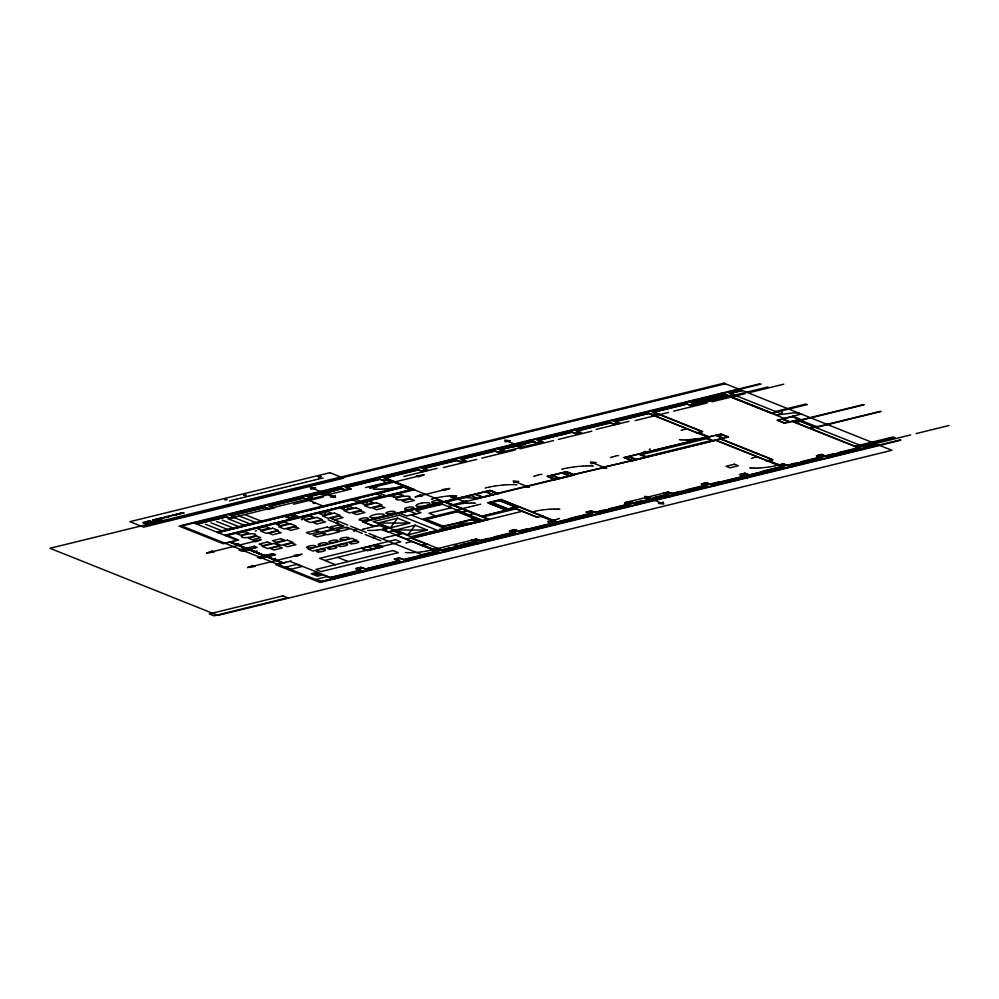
<?xml version="1.0" encoding="UTF-8"?>
<svg xmlns="http://www.w3.org/2000/svg" width="999" height="999" viewBox="0 0 999 999"><rect width="100%" height="100%" fill="white"/><g stroke="black" fill="none" stroke-linecap="round" stroke-linejoin="round"><path stroke-width="1.5" d="M687.275 440.084L688.149 439.735M710.664 400.162L712.574 399.687M648.626 497.702L646.728 498.176M518.956 447.115L520.854 446.653M326.873 494.168L328.783 493.693M456.743 544.705L454.807 545.179M796.902 422.127L797.702 421.066M390.322 527.847L397.59 518.206L409.777 523.076L390.322 527.847L378.134 522.976L397.59 518.206M407.867 534.852L415.134 525.212L427.322 530.082L407.867 534.852L395.679 529.982L415.134 525.212M159.915 519.992L161.988 519.78L160.427 520.154M145.492 523.551L147.864 523.189L146.553 523.439L147.128 523.126M318.269 476.56L320.592 476.386L318.294 476.66M147.665 523.538L147.752 523.376M164.685 517.619L163.024 517.569M169.78 516.346L168.032 516.371M811.6 428.134L812.799 426.973L814.135 427.51L810.264 427.597L812.799 426.973M574.413 474.513L602.459 467.644M699.849 438.723L699.013 438.848M770.154 466.783L769.317 466.933M368.993 530.432L369.705 530.432M247.178 496.528L247.952 496.328M343.968 508.666L343.356 508.878M378.708 489.185L379.483 489.16M367.033 503.009L366.421 503.234M436.263 497.927L435.514 498.114M523.039 445.179L522.215 445.304M408.828 552.684L408.141 552.659M424.725 551.398L423.876 551.548M497.927 493.244L554.383 479.408M540.834 510.189L541.683 510.064M556.643 509.04L557.292 509.078M631.118 460.626L603.059 467.495M665.159 495.429L665.983 495.267M747.339 476.186L746.715 476.398M761.912 467.807L761.101 467.869M817.557 427.135L817.794 427.072M159.99 520.367L158.841 520.479A3.596 0.874 -7.9 0 1 159.128 520.379L160.027 520.267M145.417 521.915L148.164 521.953L147.452 521.653A2.81 0.687 -7.9 0 0 146.953 521.515L145.067 521.915M183.866 512.949L180.382 513.211M154.733 519.555L156.818 519.33M160.439 518.156L162.525 517.932M174.912 514.61L176.998 514.385M156.806 519.555L156.319 519.642M162.512 518.156L162.025 518.244M176.998 514.61L176.511 514.697M149.288 522.452L151.661 522.452L149.775 522.377M178.434 513.723L180.794 513.723L179.633 513.449M160.29 518.731L158.329 518.606M158.304 520.404L159.653 520.054M640.197 453.608L639.822 454.083M649.225 449.263L650.349 449.075M159.94 518.743L158.366 518.618M313.948 503.459L315.172 502.872L313.062 503.109M337.237 522.29L336.014 522.877L338.124 522.652M355.694 529.67L354.47 530.257L356.568 530.019M374.126 537.037L372.902 537.612L375.012 537.387M159.515 520.442L158.891 520.566M161.538 519.942L160.827 520.092M643.506 452.01L644.967 451.323M431.356 499.313L432.03 499.1M682.492 429.92L683.191 429.707M556.88 519.28L556.156 519.48M181.593 513.461L182.255 513.186M161.501 519.755L161.151 519.88A3.596 0.874 -7.9 0 0 160.802 519.992L160.814 519.992M178.883 513.661L179.733 513.548M302.535 519.53L301.423 519.68M371.678 502.597L370.567 502.734M155.245 521.49C158.004 521.191 151.748 521.266 154.37 521.578M256.443 530.819L255.294 530.968M279.508 525.174L278.359 525.324M319.068 513.161L320.142 513.111M342.133 507.517L343.206 507.455M325.599 513.886L324.45 514.035M348.663 508.229L347.502 508.391M525.462 444.543L524.313 444.667M388.224 496.228L389.285 496.166M394.742 496.94L393.594 497.102M717.407 397.54L716.246 397.664M535.114 475.974L535.751 475.774M611.863 457.167L612.512 456.968M461.263 544.617L462.412 544.492M779.769 414.011L776.722 414.96L793.456 412.887A22.165 5.357 -7.9 0 1 797.677 413.087L798.825 413.236M182.168 513.299L181.918 512.837M454.483 546.99L453.958 547.502M155.257 519.443L156.294 519.355M160.951 518.044L161.988 517.957M175.437 514.497L176.473 514.41M226.723 499.825C226.086 499.075 224.75 500.212 224.925 499.712M389.91 531.743L390.547 531.53M738.835 479.095L739.834 478.758M558.853 518.668L559.515 518.444M742.931 477.697L743.581 477.472M224.937 499.35L226.773 499.488M339.66 489.26L340.184 488.811M432.667 498.888L433.366 498.688M327.435 492.932L328.084 492.732M331.531 491.708L332.168 491.508M536.426 475.561L537.075 475.349M613.186 456.755L613.823 456.555M406.069 543.019L406.705 542.819M323.351 494.168L324.026 493.943M335.577 490.497L336.251 490.272M533.803 476.398L534.49 476.186M681.168 430.332L681.855 430.119M610.564 457.604L611.251 457.38M751.46 458.416L752.135 458.204M391.271 531.331L391.983 531.131M322.652 494.368L321.528 494.455M326.086 493.344L326.748 493.144M336.95 490.072L337.612 489.872M434.802 498.289L434.09 498.489M557.567 519.068L558.229 518.881M324.687 493.756L325.387 493.543M328.783 492.519L329.47 492.32M332.867 491.296L333.566 491.096M334.215 490.896L334.915 490.684M338.311 489.672L339.011 489.46M330.132 492.12L330.831 491.92M684.577 429.32L683.903 429.508M407.467 542.582L408.054 542.42M318.656 476.81L321.203 476.648M752.859 457.979L753.496 457.804M537.787 475.149L538.498 474.95M614.547 456.356L615.259 456.156M396.628 535.139L400.999 533.928L395.966 535.152M382.305 529.695L388.986 527.922M754.195 457.592L754.882 457.417M408.753 542.207L409.49 542.02M555.444 519.68L554.707 519.867M392.719 530.944L395.08 530.357M164.036 517.757L163.449 517.819M169.131 516.508L168.494 516.583M190.01 515.047L190.697 514.872M539.947 474.562L539.223 474.75M616.021 455.944L616.708 455.756M266.333 496.328L267.07 496.141M342.694 477.597L343.431 477.41M419.018 458.878L419.755 458.691M495.392 440.159L496.116 439.96M571.715 421.441L572.439 421.241M610.651 411.888L611.376 411.7M687.012 393.156L687.712 392.982M410.227 541.82L411.388 541.758M755.619 457.217L756.817 457.142M158.591 520.204L159.216 520.029M244.168 494.53L245.105 495.179A3.259 0.787 -7.9 0 0 243.931 495.317M245.904 495.242L245.742 495.279A2.647 0.637 -7.9 0 0 244.143 495.404M229.945 500.749L229.545 501.073M230.694 500.561L231.456 500.374M232.205 500.199L232.954 500.012M233.716 499.825L234.465 499.637M235.177 499.463L235.926 499.288M236.676 499.1L237.437 498.913M238.187 498.726L238.936 498.551M239.698 498.364L240.447 498.176M241.196 497.989L241.958 497.802M242.67 497.627L243.419 497.452M244.168 497.265L244.93 497.077M245.679 496.89L246.428 496.715M248.689 496.153L249.438 495.979M250.15 495.804L250.911 495.616M251.661 495.429L252.41 495.242M253.172 495.054L253.921 494.88M254.67 494.692L255.432 494.505M256.181 494.318L256.893 494.143M257.642 493.968L258.391 493.781M259.153 493.593L259.902 493.406M260.652 493.231L261.413 493.044M262.163 492.857L262.912 492.669M263.674 492.482L264.385 492.307M265.135 492.132L265.884 491.945M266.646 491.758L267.395 491.57M268.144 491.396L268.893 491.208M269.655 491.021L270.404 490.834M271.154 490.659L271.865 490.484M272.627 490.297L273.376 490.109M274.126 489.922L274.887 489.747M275.637 489.56L276.386 489.373M277.148 489.185L277.897 488.998M278.646 488.823L279.358 488.648M280.107 488.461L280.869 488.274M281.618 488.086L282.367 487.912M283.129 487.724L283.878 487.537M284.628 487.35L285.389 487.175M286.101 487L286.85 486.813M287.6 486.625L288.361 486.438M289.111 486.251L289.86 486.076M290.609 485.889L291.371 485.701M292.12 485.514L292.869 485.339M293.581 485.164L294.343 484.977M295.092 484.79L295.841 484.602M296.603 484.428L297.352 484.24M298.102 484.053L298.863 483.866M299.613 483.678L300.362 483.504M301.074 483.329L301.823 483.141M302.585 482.954L303.334 482.767M304.083 482.592L304.845 482.405M305.594 482.217L306.343 482.03M307.105 481.855L307.854 481.668M308.566 481.493L309.315 481.306M310.077 481.118L310.826 480.944M311.576 480.756L312.325 480.569M313.087 480.382L313.836 480.194M314.585 480.019L315.297 479.845M316.059 479.657L316.808 479.47M317.557 479.283L318.319 479.108M319.068 478.921L319.817 478.733M320.579 478.546L321.328 478.371M322.078 478.184L323.139 478.146M153.034 519.905L152.897 520.779L153.097 520.154M156.93 518.956L158.379 519.23M165.347 516.945L167.083 516.471M169.88 515.784L170.792 516.171M167.183 516.508L166.271 516.758A5.694 1.374 -7.9 0 1 165.822 516.858M168.094 516.495L169.818 516.233M173.277 515.334L174.763 515.072L173.439 515.397M166.159 517.22L167.969 516.858M177.897 514.435L178.596 514.273M181.618 513.523L180.369 513.211M148.751 523.164L149.463 523.001M457.942 449.325L458.691 449.138M459.44 448.963L460.202 448.776M460.914 448.601L461.663 448.414M462.412 448.226L463.174 448.052M463.923 447.864L464.672 447.677M465.422 447.49L466.183 447.315M466.933 447.127L467.682 446.94M468.394 446.765L469.155 446.578M469.905 446.391L470.654 446.216M471.416 446.029L472.165 445.841M472.914 445.654L473.676 445.479M474.425 445.292L475.174 445.104M475.886 444.93L476.648 444.742M477.397 444.567L478.146 444.38M478.896 444.193L479.657 444.006M480.407 443.818L481.156 443.643M481.918 443.456L482.629 443.281M483.379 443.094L484.128 442.907M484.89 442.732L485.639 442.545M486.388 442.357L487.137 442.17M487.899 441.995L488.648 441.808M489.398 441.62L490.109 441.446M490.871 441.258L491.62 441.071M492.37 440.896L493.131 440.709M493.881 440.522L494.63 440.334M496.878 439.785L497.589 439.61M498.339 439.423L499.088 439.235M499.85 439.048L500.599 438.861M501.348 438.686L502.097 438.499M502.859 438.311L503.608 438.124M504.358 437.949L505.082 437.774M505.831 437.587L506.58 437.4M507.33 437.212L508.091 437.038M508.841 436.85L509.59 436.663M510.352 436.476L511.101 436.288M511.813 436.113L512.562 435.939M513.324 435.751L514.073 435.564M514.822 435.377L515.571 435.202M516.333 435.015L517.082 434.827M517.832 434.64L518.593 434.465M519.305 434.29L520.054 434.103M520.804 433.916L521.565 433.728M522.315 433.541L523.064 433.366M523.826 433.179L524.575 432.992M525.324 432.804L526.073 432.629M526.798 432.455L527.547 432.267M528.296 432.08L529.045 431.893M529.807 431.718L530.556 431.531M531.306 431.343L532.067 431.156M532.817 430.981L533.566 430.794M534.265 430.606L535.014 430.419M535.764 430.244L536.525 430.057M537.275 429.87L538.024 429.682M538.786 429.508L539.535 429.32M540.284 429.133L540.996 428.958M541.758 428.771L542.507 428.583M543.256 428.409L544.005 428.221M544.767 428.034L545.516 427.847M546.266 427.672L547.027 427.485M547.777 427.297L548.488 427.122M549.238 426.935L549.999 426.76M550.749 426.573L551.498 426.386M552.26 426.198L553.009 426.011M553.758 425.836L554.507 425.649M555.269 425.462L555.981 425.287M556.73 425.099L557.479 424.925M558.241 424.737L558.99 424.55M559.74 424.363L560.501 424.188M561.251 424.001L562 423.813M562.762 423.626L563.473 423.451M564.223 423.276L564.972 423.089M565.734 422.902L566.483 422.714M567.232 422.527L567.981 422.352M568.743 422.165L569.492 421.978M570.242 421.79L570.953 421.615M573.201 421.054L573.95 420.879M574.7 420.691L575.461 420.504M576.211 420.317L576.96 420.142M577.672 419.967L578.433 419.78M579.183 419.592L579.932 419.405M580.694 419.23L581.443 419.043M582.192 418.856L582.941 418.668M583.703 418.494L584.452 418.306M585.164 418.131L585.913 417.944M586.675 417.757L587.424 417.57M588.174 417.395L588.935 417.207M589.685 417.02L590.434 416.833M591.196 416.658L591.945 416.471M592.657 416.296L593.406 416.108M594.168 415.921L594.917 415.746M595.666 415.559L596.415 415.372M597.177 415.184L597.926 414.997M598.676 414.822L599.437 414.635M600.149 414.46L600.899 414.273M601.648 414.086L602.409 413.911M603.159 413.723L603.908 413.536M604.657 413.349L605.419 413.174M606.168 412.987L606.88 412.812M607.642 412.624L608.391 412.437M609.14 412.25L609.889 412.075M612.137 411.513L612.887 411.326M613.636 411.138L614.348 410.964M615.109 410.789L615.859 410.601M616.608 410.414L617.37 410.227M618.119 410.04L618.868 409.865M619.63 409.677L620.379 409.49M621.128 409.303L621.84 409.128M622.602 408.953L623.351 408.766M624.1 408.579L624.85 408.391M625.611 408.216L626.361 408.029M627.11 407.842L627.872 407.654M628.621 407.467L629.333 407.292M630.082 407.117L630.844 406.93M631.593 406.743L632.342 406.556M633.104 406.381L633.853 406.193M634.602 406.006L635.352 405.819M636.063 405.644L636.825 405.469M637.574 405.282L638.324 405.094M639.085 404.907L639.835 404.72M640.584 404.545L641.346 404.358M642.095 404.17L642.844 403.983M643.556 403.808L644.318 403.633M645.067 403.446L645.816 403.259M646.565 403.072L647.327 402.897M648.076 402.709L648.826 402.522M649.562 402.335L650.312 402.147M651.036 401.973L651.785 401.785M652.534 401.598L653.284 401.423M654.045 401.236L654.795 401.049M655.544 400.861L656.306 400.686M657.055 400.499L657.804 400.312M658.516 400.137L659.278 399.95M660.027 399.762L660.776 399.588M661.525 399.4L662.287 399.213M663.036 399.026L663.786 398.851M664.547 398.663L665.297 398.476M666.008 398.301L666.758 398.114M667.519 397.939L668.269 397.752M669.018 397.565L669.78 397.377M670.529 397.19L671.278 397.015M672.027 396.828L672.752 396.653M673.501 396.466L674.25 396.278M674.999 396.103L675.761 395.916M676.51 395.729L677.26 395.542M678.021 395.367L678.771 395.179M679.52 394.992L680.232 394.817M680.993 394.63L681.743 394.455M682.492 394.268L683.254 394.081M684.003 393.893L684.752 393.706M685.501 393.531L686.263 393.344M688.461 392.794L689.21 392.607M689.972 392.42L690.721 392.232M691.47 392.058L692.22 391.87M692.981 391.683L693.731 391.496M694.48 391.321L695.192 391.146M695.953 390.959L696.703 390.771M697.452 390.584L698.214 390.409M698.963 390.222L699.712 390.035M700.474 389.847L701.223 389.672M701.935 389.498L702.684 389.31M703.446 389.123L704.195 388.936M704.944 388.748L705.694 388.574M706.455 388.386L707.205 388.199M707.954 388.012L708.716 387.837M709.427 387.662L710.177 387.475M710.926 387.287L711.688 387.1M712.437 386.925L713.186 386.738M713.935 386.551L714.697 386.363M715.446 386.176L716.196 386.001M716.907 385.826L717.669 385.639M718.418 385.452L719.168 385.264M719.929 385.09L720.679 384.902M721.428 384.715L722.19 384.528M722.939 384.353L723.688 384.165M724.387 383.978L725.162 383.803M145.092 526.061L145.842 525.886M146.553 525.711L147.303 525.524M148.052 525.337L148.814 525.149M149.563 524.962L150.312 524.787M151.074 524.6L151.823 524.413M152.56 524.225L153.309 524.038M154.021 523.863L154.77 523.676M155.532 523.501L156.281 523.314M157.03 523.126L157.792 522.939M158.541 522.752L159.291 522.577M160.052 522.39L160.764 522.215M161.513 522.027L162.263 521.84M163.024 521.665L163.774 521.478M164.523 521.291L165.272 521.103M166.034 520.929L166.783 520.741M167.532 520.554L168.244 520.379M169.006 520.192L169.755 520.004M170.504 519.83L171.266 519.642M172.015 519.455L172.765 519.268M173.514 519.093L174.276 518.906M175.025 518.718L175.737 518.543M176.486 518.356L177.248 518.181M177.997 517.994L178.746 517.807M179.508 517.619L180.257 517.432M181.006 517.257L181.768 517.07M182.517 516.883L183.229 516.708M183.978 516.52L184.74 516.346M185.489 516.158L186.239 515.971M186.988 515.784L187.75 515.609M188.499 515.422L189.248 515.234M191.458 514.685L192.208 514.497M192.957 514.31L193.706 514.135M194.468 513.948L195.217 513.761M195.966 513.573L196.728 513.399M197.44 513.224L198.189 513.036M198.938 512.849L199.7 512.662M200.449 512.475L201.199 512.3M201.96 512.112L202.71 511.925M203.459 511.738L204.208 511.563M204.92 511.388L205.682 511.201M206.431 511.013L207.18 510.826M207.942 510.651L208.691 510.464M209.44 510.277L210.202 510.089M210.951 509.902L211.701 509.727M212.412 509.552L213.174 509.365M213.923 509.178L214.673 508.991M215.422 508.816L216.184 508.628M216.933 508.441L217.682 508.254M218.444 508.079L219.193 507.892M219.905 507.717L220.654 507.529M221.416 507.342L222.165 507.167M222.914 506.98L223.676 506.793M224.425 506.605L225.175 506.418M225.924 506.243L226.636 506.068M227.397 505.881L228.147 505.694M228.883 505.506L229.633 505.319M230.382 505.132L231.144 504.945M231.893 504.77L232.642 504.582M233.404 504.395L234.116 504.22M234.865 504.033L235.614 503.858M236.376 503.671L237.125 503.484M237.874 503.296L238.636 503.121M239.385 502.934L240.135 502.747M240.884 502.559L241.608 502.385M242.357 502.21L243.107 502.022M243.856 501.835L244.618 501.648M245.367 501.461L246.116 501.286M246.878 501.098L247.627 500.911M248.376 500.724L249.088 500.549M249.85 500.374L250.599 500.187M251.348 499.999L252.098 499.812M252.859 499.637L253.609 499.45M254.358 499.263L255.12 499.075M255.831 498.901L256.581 498.713M257.33 498.538L258.092 498.351M258.841 498.164L259.59 497.977M260.352 497.802L261.101 497.614M261.85 497.427L262.6 497.24M263.324 497.065L264.073 496.89M264.822 496.703L265.572 496.515M267.819 495.954L268.569 495.766M269.318 495.591L270.08 495.404M270.791 495.229L271.541 495.042M272.29 494.855L273.052 494.68M273.801 494.493L274.55 494.305M275.312 494.118L276.061 493.931M276.81 493.756L277.572 493.568M278.284 493.394L279.033 493.206M279.782 493.019L280.544 492.844M281.293 492.657L282.043 492.47M282.792 492.282L283.554 492.107M284.303 491.92L285.052 491.733M285.764 491.558L286.526 491.371M287.275 491.183L288.024 491.008M288.786 490.821L289.535 490.634M290.284 490.447L291.034 490.272M291.795 490.084L292.507 489.91M293.256 489.722L294.006 489.535M294.767 489.36L295.517 489.173M296.266 488.986L297.028 488.798M297.777 488.611L298.526 488.436M299.288 488.249L300 488.074M300.749 487.887L301.498 487.699M302.26 487.524L303.009 487.337M303.758 487.15L304.508 486.963M305.244 486.775L305.994 486.588M306.755 486.401L307.467 486.226M308.216 486.051L308.978 485.864M309.727 485.676L310.477 485.489M311.226 485.314L311.988 485.127M312.737 484.94L313.486 484.752M314.248 484.577L314.96 484.403M315.709 484.215L316.458 484.028M317.22 483.841L317.969 483.653M318.718 483.479L319.468 483.291M320.229 483.104L320.979 482.917M321.69 482.742L322.44 482.567M323.201 482.38L323.951 482.192M324.7 482.005L325.462 481.83M326.211 481.643L326.96 481.456M327.709 481.268L328.471 481.093M329.183 480.919L329.932 480.731M330.694 480.544L331.443 480.357M332.192 480.169L332.942 479.995M333.703 479.807L334.453 479.62M335.202 479.433L335.964 479.258M336.675 479.083L337.425 478.896M338.174 478.708L338.936 478.521M339.685 478.346L340.434 478.159M341.183 477.972L341.945 477.784M344.143 477.235L344.892 477.047M345.654 476.873L346.403 476.685M347.153 476.498L347.902 476.311M348.663 476.123L349.413 475.949M350.162 475.761L350.874 475.586M351.636 475.399L352.385 475.212M353.134 475.037L353.896 474.85M354.645 474.662L355.394 474.475M356.156 474.3L356.905 474.113M357.654 473.926L358.366 473.751M359.128 473.563L359.877 473.389M360.627 473.201L361.376 473.014M362.137 472.827L362.887 472.639M363.636 472.465L364.398 472.277M365.147 472.09L365.859 471.915M366.608 471.728L367.37 471.553M368.119 471.366L368.868 471.178M369.618 470.991L370.379 470.816M371.128 470.629L371.878 470.442M372.639 470.254L373.351 470.079M374.101 469.892L374.85 469.717M375.612 469.53L376.361 469.343M377.11 469.155L377.872 468.981M378.621 468.793L379.37 468.606M380.119 468.419L380.844 468.244M381.568 468.056L382.33 467.869M383.079 467.682L383.828 467.507M384.59 467.32L385.339 467.132M386.089 466.945L386.838 466.77M387.562 466.595L388.311 466.408M389.061 466.221L389.81 466.034M390.572 465.859L391.321 465.671M392.07 465.484L392.832 465.297M393.581 465.109L394.33 464.935M395.042 464.76L395.804 464.572M396.553 464.385L397.302 464.198M398.064 464.023L398.813 463.836M399.563 463.648L400.312 463.461M401.074 463.286L401.823 463.099M402.535 462.924L403.284 462.737M404.046 462.549L404.795 462.362M405.544 462.187L406.306 462M407.055 461.813L407.804 461.625M408.554 461.451L409.315 461.263M410.027 461.088L410.776 460.901M411.526 460.714L412.287 460.539M413.037 460.352L413.786 460.164M414.548 459.977L415.297 459.802M416.046 459.615L416.758 459.44M417.52 459.253L418.269 459.065M420.504 458.504L421.266 458.329M422.015 458.141L422.764 457.954M423.514 457.767L424.238 457.592M424.987 457.405L425.736 457.23M426.486 457.043L427.247 456.855M427.997 456.668L428.746 456.493M429.508 456.306L430.257 456.118M431.006 455.931L431.718 455.756M432.48 455.581L433.229 455.394M433.978 455.207L434.74 455.02M435.489 454.845L436.238 454.657M436.988 454.47L437.749 454.283M438.499 454.095L439.21 453.921M439.96 453.746L440.721 453.558M441.471 453.371L442.22 453.184M442.982 453.009L443.731 452.822M444.48 452.634L445.229 452.447M445.954 452.272L446.703 452.097M447.452 451.91L448.201 451.723M448.963 451.536L449.712 451.348M450.462 451.173L451.223 450.986M451.973 450.799L452.722 450.611M453.434 450.437L454.195 450.262M454.945 450.074L455.694 449.887M456.456 449.7L457.205 449.525M759.602 383.878L179.058 526.073L223.339 543.768L238.674 540.009L227.46 535.539M761.151 384.003L181.706 525.936L321.253 581.693L900.686 439.76M196.478 524L226.448 516.658M231.106 515.509L264.847 507.255M269.505 506.106L303.209 497.864M307.867 496.715L341.608 488.461M346.266 487.3L379.97 479.058M384.627 477.909L418.369 469.655M423.027 468.506L456.73 460.264M461.388 459.103L495.129 450.849M499.8 449.712L533.478 441.458M538.161 440.309L571.878 432.055M576.56 430.906L610.239 422.652M614.922 421.516L648.638 413.249M653.321 412.1L687 403.858M691.683 402.709L725.399 394.455M730.057 393.294L741.845 390.422M196.903 524.163L226.86 516.833M231.531 515.684L265.259 507.417M269.93 506.281L303.621 498.026M308.291 496.878L342.033 488.623M346.69 487.475L380.382 479.22M385.052 478.084L418.781 469.817M423.451 468.668L457.13 460.427M461.813 459.278L495.529 451.011M500.337 449.85L533.791 441.658M538.586 440.484L572.302 432.217M576.985 431.081L610.664 422.827M615.347 421.678L649.063 413.424M653.746 412.275L687.424 404.021M692.257 402.834L725.661 394.655M730.481 393.469L742.394 390.559M694.155 403.708L727.484 395.542M229.483 517.882L234.166 516.733M306.243 499.075L310.926 497.927M349.325 488.523L344.643 489.672L338.986 487.412M383.004 480.269L387.674 479.133L382.03 476.873M421.403 470.866L426.073 469.73M498.164 452.072L502.834 450.924M536.525 442.669L541.196 441.521M613.286 423.876L618.044 422.602M656.355 413.324L651.685 414.46L646.028 412.212M690.034 405.07L694.717 403.921L689.06 401.66M728.433 395.666L733.116 394.518M235.202 516.895L268.132 508.828M273.564 507.492L306.531 499.425M269.018 509.178L274.45 507.854L270.067 506.256M307.417 499.775L351.211 489.048L347.065 487.387M389.61 479.645L384.178 480.969L380.032 479.32M460.939 462.175L466.358 460.839L461.988 459.24M576.048 433.978L581.48 432.642L577.097 431.044M652.809 415.172L658.241 413.848M767.969 386.963L691.208 405.769L687.062 404.108M388.648 480.094L389.922 479.782M403.821 476.498L437.15 468.331M596.103 429.395L629.07 421.316M293.606 504.245L323.214 497.002M443.406 467.557L476.735 459.39M481.768 458.166L515.097 450M520.167 448.751L553.496 440.596M558.528 439.36L591.845 431.193M635.277 420.554L668.606 412.4M673.676 411.151L707.005 402.997M712.037 401.76L745.366 393.594M750.436 392.357L783.765 384.19M391.133 481.093L392.445 480.781M365.584 487.562L366.346 487.387M367.095 487.2L367.844 487.012M368.594 486.825L369.355 486.65M370.067 486.476L370.816 486.288M371.578 486.101L372.327 485.914M373.077 485.739L373.826 485.551M374.588 485.364L375.337 485.177M376.086 484.99L376.848 484.815M377.56 484.64L378.309 484.453M379.058 484.265L379.82 484.078M380.569 483.903L381.318 483.716M382.068 483.528L382.829 483.341M383.579 483.166L384.328 482.979M385.04 482.804L385.801 482.617M386.551 482.43L387.3 482.242M388.062 482.067L388.811 481.88M389.56 481.693L390.309 481.506M390.709 481.418L392.769 480.906M391.908 481.406L393.219 481.081M373.738 487.087L419.792 475.811M393.131 488.024L393.918 487.899M403.047 485.851L404.358 485.539M401.948 486.388L401.173 486.563M402.722 486.213L404.77 485.714M405.094 485.839L403.821 486.151L388.299 479.957M216.583 532.03L405.132 485.851M217.794 532.517L405.869 486.451L404.87 486.051M218.019 532.604L406.568 486.413M224.85 535.327L410.577 489.835L403.746 487.112M225.075 535.414L411.276 489.81L404.22 486.988M225.936 535.764L414.697 489.672L385.464 477.984M685.314 429.133L686.076 428.946M224.763 543.144L233.641 541.246M419.118 495.966L445.454 489.51M230.582 542.445L231.581 542.232M775.536 411.476L806.068 404.008M235.065 544.243L236.039 544.018M236.713 544.293L235.814 544.505L245.529 548.426M807.417 404.545L771.79 413.236L725.424 394.717M697.265 432.929L653.284 415.06M210.714 552.097L256.768 540.821M698.126 433.279L699.437 432.954M239.897 546.141L240.821 545.929M240.247 546.291L241.159 546.066M485.639 487.849L485.402 488.249M487.15 487.512L486.413 487.674M540.646 474.375L541.833 474.425M562.125 469.118L561.888 469.505M563.623 468.781L562.899 468.943M617.407 455.581L618.593 455.619M244.643 548.039L245.579 547.827M244.992 548.189L247.29 547.627M241.296 549.75L249.3 547.502M706.817 436.75L708.129 436.438M243.207 550.511L252.098 548.626M425.961 505.819L424.937 505.844M426.723 505.631L427.472 505.444M428.221 505.269L428.971 505.082M429.732 504.895L430.482 504.707M431.231 504.52L431.993 504.345M432.704 504.17L433.454 503.983M434.203 503.796L434.965 503.608M435.714 503.434L436.463 503.246M437.212 503.059L437.974 502.872M438.723 502.697L439.473 502.509M440.184 502.335L440.946 502.147M441.695 501.96L442.445 501.785M443.206 501.598L481.493 516.308L519.78 506.93M801.673 413.948L785.064 418.294M249.026 549.825L250.037 549.612M363.399 521.915L444.842 501.973M418.032 508.678L437.487 503.908M464.985 497.227L471.241 495.691L478.009 498.389L497.302 493.656L489.71 490.634L464.16 496.89L465.334 497.365M446.016 502.135L464.91 497.502L477.847 498.551M419.031 509.078L438.698 504.395M641.221 454.645L706.768 438.598M253.521 551.623L254.47 551.386M253.858 551.748L254.82 551.523M256.343 551.161L257.143 550.998M254.245 551.885L255.17 551.66M646.003 456.555L711.55 440.509M452.697 504.795L526.635 486.613L525.674 486.251M526.91 486.538L554.969 479.67L554.008 479.283M863.586 404.533L798.775 420.404L816.27 427.385L881.068 411.513M448.151 506.53L453.658 505.182M454.72 504.945L455.507 504.782M864.197 404.782L800.699 420.317L816.97 426.823L880.456 411.276M258.354 553.521L259.265 553.296M461.975 503.683L461.176 503.796M797.751 421.491L802.272 420.392M258.679 553.658L259.615 553.434M799.163 421.266L800.811 420.654M362.25 529.42L362.999 529.233M363.561 529.108L364.31 528.921M365.06 528.733L365.821 528.546M366.571 528.359L367.32 528.184M368.069 527.996L368.831 527.809M369.58 527.622L370.292 527.447M371.054 527.272L371.803 527.085M372.552 526.898L373.301 526.71M374.063 526.535L374.812 526.348M375.562 526.161L376.323 525.973M377.035 525.799L377.784 525.611M378.534 525.437L381.156 524.787M451.273 507.779L428.971 513.249L435.664 515.921M263.099 555.419L264.011 555.194M263.436 555.556L264.36 555.332M263.911 555.769L264.86 555.531L249.338 549.325M259.752 557.117L267.744 554.87M456.855 510.014L462.637 508.591M463.386 508.416L464.148 508.229M464.897 508.041L465.646 507.854M466.408 507.667L467.12 507.492M467.869 507.317L468.618 507.13M469.38 506.943L470.129 506.755M470.879 506.58L471.628 506.393M472.39 506.206L473.139 506.018M473.888 505.844L474.6 505.669M475.362 505.482L476.111 505.294M476.86 505.107L477.622 504.92M478.371 504.745L479.12 504.557M479.882 504.37L480.631 504.183M261.663 557.879L270.529 555.981M501.436 499.425L487.762 502.772L506.256 510.164M267.457 557.192L268.469 556.98M385.552 528.746L384.827 528.896M386.363 528.558L387.337 528.459L382.967 529.682L422.589 545.516M462.262 512.175L467.47 511.013M271.953 558.978L272.927 558.753M274.013 558.703L272.302 559.115L266.833 556.93M274.775 558.528L275.574 558.354M272.34 559.115L273.601 559.028M813.71 427.072L816.021 426.723M812.649 427.447L817.17 426.336M251.623 566.558L297.677 555.269M276.798 560.889L277.71 560.664M277.135 561.026L278.047 560.801M469.068 514.885L473.913 513.586M281.556 562.787L282.467 562.562M281.88 562.924L282.792 562.699M383.741 538.011L384.49 537.824M385.052 537.687L385.801 537.499M386.551 537.325L387.3 537.137M388.062 536.95L388.811 536.763M389.56 536.588L390.322 536.401M391.071 536.213L391.783 536.038M392.532 535.851L393.294 535.664M394.043 535.489L394.792 535.302M395.542 535.114L396.303 534.927M397.053 534.752L397.802 534.565M398.526 534.39L399.275 534.203M400.025 534.015L402.647 533.379M291.233 561.013L275.899 564.772L320.155 582.454L900.698 440.259M278.184 564.485L286.201 562.25M481.318 516.495L519.517 507.142L542.22 516.208M460.064 522.277L471.278 519.53M459.777 522.514L472.102 519.505M482.542 517.032L516.346 508.753L537.749 517.307M462.437 523.838L439.135 529.545L441.308 530.407M406.019 539.173L462.924 525.237M487.812 519.143L482.779 520.367L459.103 510.914L423.164 519.717L444.48 528.234M480.119 521.253L411.625 538.224L427.11 544.405M449.575 528.833L480.357 521.528M522.002 511.326L412.312 538.186L442.145 550.112M427.584 544.293L420.779 545.504M423.014 545.966L424.325 545.641M542.257 516.758L543.568 516.433M768.418 461.363L769.717 461.038M317.32 572.277L311.263 573.763L317.332 576.198L323.401 574.712M754.22 468.081L753.571 468.044M416.483 552.422L415.709 552.472M431.73 549.45L433.042 549.125M550.973 520.242L552.272 519.917M777.122 464.847L778.433 464.523M399.625 557.867L394.193 559.19L398.551 560.789M431.843 549.974L476.386 539.06L480.507 540.709M554.008 520.054L547.714 521.59L551.835 523.239M591.545 510.864L586.113 512.187L590.471 513.773M706.655 482.667L701.223 483.991L705.594 485.576M749.175 474.9L745.054 473.251L739.622 474.587L743.756 476.236M777.234 465.372L783.416 463.861L787.537 465.509M821.815 454.458L816.383 455.781L820.516 457.43M854.744 446.391L893.143 436.988M394.543 559.178L399.5 557.966L403.746 559.515M471.303 540.384L476.261 539.173L483.204 542.02M586.463 512.175L591.408 510.964L595.666 512.512M634.028 503.109L629.894 501.461L624.812 502.772L632.042 505.569M701.573 483.978L706.53 482.767L710.776 484.303M745.042 473.351L739.972 474.575L747.165 477.372M855.094 446.378L860.052 445.154M861.238 445.479L894.23 437.412M357.717 569.118L362.4 567.969M434.478 550.312L439.148 549.163M477.547 539.76L472.877 540.909L478.533 543.169M511.238 531.518L515.909 530.369L521.565 532.629M549.637 522.102L554.308 520.966M626.398 503.309L631.068 502.16M664.76 493.906L669.43 492.769M741.508 475.112L746.44 473.913M784.59 464.56L779.907 465.709L785.564 467.957M818.268 456.306L822.951 455.157L828.596 457.417M856.667 446.903L895.029 437.5M420.542 554.969L450.137 547.714M455.569 546.378L488.499 538.324M493.931 536.987L526.898 528.908M570.691 518.181L603.658 510.114M609.09 508.778L642.02 500.711M647.439 499.388L680.419 491.308M685.838 489.985L718.768 481.918M762.599 471.178L795.529 463.111M800.961 461.788L833.928 453.708M839.36 452.372L872.289 444.305M877.721 442.982L910.688 434.902M916.12 433.578L949.05 425.512M330.344 577.484L360.302 570.142M364.985 569.005L398.701 560.739M403.384 559.602L437.062 551.348M441.908 550.162L475.312 541.982M480.144 540.796L513.823 532.542M518.506 531.406L552.222 523.139M556.905 521.99L590.584 513.748M595.267 512.599L628.983 504.345M633.791 503.171L667.232 494.98M672.027 493.793L705.744 485.539M710.426 484.39L744.105 476.148M748.788 475L782.504 466.733M787.187 465.596L820.866 457.342M825.549 456.193L859.265 447.939M863.948 446.79L876.16 444.093M330.781 577.659L360.751 570.329L363.374 571.378L356.181 568.581L361.139 567.37L368.044 570.229M365.422 569.18L399.15 560.926M403.821 559.777L437.5 551.523M442.195 550.387L475.911 542.12M480.581 540.971L514.26 532.717M518.943 531.58L591.033 513.923M595.704 512.774L629.432 504.52M634.228 503.346L667.669 495.154M672.464 493.981L706.181 485.714M710.863 484.565L782.941 466.92L782.192 467.095L785.589 468.456M787.624 465.771L821.303 457.517L820.554 457.704L823.95 459.053M825.986 456.381L859.714 448.114L858.953 448.301L862.349 449.65M864.385 446.965L876.023 444.105M154.358 521.241L155.157 521.216M167.233 516.958L165.397 516.97M437.038 497.752L437.812 497.577M237.15 543.98L235.414 544.38L229.945 542.195M704.657 437.799L703.883 437.987L705.369 438.037M706.93 437.287L707.704 437.1M453.184 505.294L453.946 505.119M254.807 551.51L255.582 551.336M532.929 511.75L533.703 511.575M374.188 526.223L379.308 525.237L374.188 526.448L362.312 521.703L489.985 490.434L497.977 493.631M379.071 525.162L374.275 526.211L362.949 521.678L444.305 501.748L488.461 519.393L480.894 521.253L474.837 518.831M534.415 511.401L535.202 511.238M431.093 550.162L430.294 550.324M399.6 486.9L400.387 486.738M564.423 468.606L565.209 468.431M487.937 487.337L488.723 487.175M237.899 543.793L238.686 543.618M774.175 466.071L774.962 465.896M428.733 550.674L429.533 550.511M775.736 465.721L776.485 465.559M491.133 486.7L491.92 486.55M567.607 467.969L568.394 467.819M456.281 504.62L457.092 504.458M398.002 487.212L398.813 487.05M536.001 511.063L536.8 510.901M566.021 468.269L566.783 468.119M489.535 487.012L490.297 486.85M395.567 487.637L394.742 487.774M702.297 438.286L703.059 438.136M438.623 497.415L439.385 497.265M457.879 504.32L458.716 504.17M382.405 529.358L381.593 529.495M383.254 529.208L384.041 529.058M537.587 510.751L538.424 510.601M427.147 550.986L427.972 550.824M440.209 497.102L440.996 496.965M772.577 466.371L773.363 466.233M396.366 487.5L397.215 487.362M569.205 467.682L570.042 467.532M425.512 551.273L426.361 551.123M700.661 438.586L701.46 438.449M492.757 486.413L493.568 486.263M770.941 466.67L771.752 466.533M656.955 496.765L657.754 496.628M663.523 495.691L664.335 495.554M468.319 543.219L469.118 543.081M473.239 542.432L474.488 542.469M513.224 446.803L511.525 446.84M423.077 551.66L422.24 551.785M459.54 504.033L460.364 503.908M661.837 495.966L662.699 495.829M443.469 496.565L444.293 496.466M705.981 399.662L706.805 399.538M707.592 399.413L708.416 399.288M709.24 399.15L710.064 399.026M710.888 398.888L711.713 398.763M712.537 398.626L713.361 398.501M714.185 398.376L714.959 398.176M514.073 446.653L514.897 446.516M515.709 446.378L516.52 446.253M517.332 446.116L518.156 445.979M518.956 445.841L519.78 445.716M520.591 445.579L521.416 445.442M698.189 438.973L697.389 439.085M574.825 466.845L574.163 466.933M494.393 486.138L495.217 486.014M498.351 485.576L497.677 485.664M768.468 467.057L767.669 467.17M380.769 529.62L379.97 529.732M539.21 510.452L540.034 510.327M658.578 496.503L659.402 496.366M660.214 496.228L661.038 496.103M655.506 497.002L656.318 496.878M463.611 543.968L464.435 543.843M465.022 543.743L465.846 543.618M466.67 543.481L467.495 543.356M469.942 542.957L470.766 542.819M471.59 542.694L472.415 542.569M570.866 467.407L571.653 467.282M445.117 496.353L445.954 496.253M441.808 496.828L442.644 496.703M766.008 467.395L766.845 467.282M705.157 399.8L703.446 399.825M542.482 509.952L543.344 509.84M391.471 488.249L392.27 488.136M572.539 467.145L573.339 467.033M496.053 485.889L496.853 485.776M420.616 551.997L421.416 551.885M379.108 529.857L378.296 529.957M695.704 439.31L696.565 439.198M389.81 488.461L390.634 488.349M544.168 509.727L544.979 509.627M388.911 488.561L388.186 488.623M692.257 439.285L693.094 439.185M697.19 438.748L698.026 438.661M698.85 438.573L699.687 438.474M694.068 439.498L694.904 439.398M575.799 466.72L576.648 466.62M499.325 485.452L500.162 485.352M764.347 467.582L765.184 467.482M462.812 503.583L463.648 503.484M147.028 523.026C142.07 523.876 149.813 524.113 145.529 523.688M446.753 496.166L447.614 496.078M377.485 530.044L376.673 530.132M693.918 439.11L694.717 439.011M695.579 438.923L696.378 438.836M700.511 438.399L701.31 438.299M418.956 552.185L419.755 552.097M690.646 439.46L691.458 439.373M702.147 438.211L702.959 438.124M688.985 439.635L689.797 439.56M577.447 466.533L578.259 466.446M500.961 485.264L501.785 485.177M464.473 503.396L465.284 503.321M545.804 509.54L546.615 509.465M387.375 488.711L386.538 488.786M579.919 466.296L579.083 466.371M503.434 485.027L502.597 485.102M375.836 530.207L375.037 530.269M384.902 488.923L385.739 488.848M421.678 506.343L418.119 506.431A6.169 1.498 -7.9 0 1 415.971 505.569L417.095 504.507A7.53 1.823 -7.9 0 1 418.981 503.771A7.842 1.898 -7.9 0 1 421.59 503.134M417.295 552.335L418.131 552.26M692.444 439.647L693.244 439.585M690.821 439.785L691.608 439.722M762.736 467.732L763.536 467.657M448.414 496.016L449.2 495.954M547.44 509.378L548.239 509.315M760.326 467.919L759.515 467.969M550.636 509.153L551.436 509.115M414.897 552.522L414.11 552.572M580.706 466.233L581.53 466.171M504.233 484.965L505.044 484.902M466.083 503.259L466.895 503.196M374.225 530.319L373.451 530.369M380.994 489.123L380.219 489.148M582.342 466.108L583.116 466.071M505.856 484.852L506.643 484.802M450.025 495.891L450.799 495.841M549.862 509.203L549.025 509.253M689.21 439.885L690.047 439.835M372.677 530.394L371.878 530.432M687.662 439.947L688.448 439.91M757.966 468.044L758.753 468.007M383.329 489.011L384.128 488.973M683.978 439.985L683.291 439.96M583.891 466.021L584.702 465.984M507.417 484.752L508.229 484.715M585.464 465.959L586.213 465.921M381.768 489.098L382.517 489.073M508.978 484.69L509.74 484.652M467.719 503.134L468.469 503.109M370.392 530.457L371.128 530.444M412.562 552.647L413.324 552.609M318.768 476.81L319.692 477.023M686.151 439.985L686.925 439.96M586.962 465.921L587.737 465.896M756.43 468.069L757.205 468.044M451.585 495.804L452.36 495.779M469.268 503.071L470.042 503.046M552.185 509.078L552.959 509.053M165.896 516.858L167.869 516.82M810.264 427.597L814.135 427.51M510.526 484.64L511.263 484.627M453.134 495.754L453.871 495.741M411.039 552.672L411.775 552.659M470.766 503.034L471.528 503.021M553.733 509.028L554.482 509.028M752.884 468.032L752.185 468.007M409.54 552.684L410.314 552.684M795.566 421.59L799.05 421.603M378.134 522.976L409.777 523.076M395.679 529.982L427.322 530.082M684.69 439.985L685.401 439.997M588.498 465.884L589.21 465.896M512.012 484.627L512.724 484.627M377.272 489.173L377.984 489.173M555.194 509.028L555.906 509.04M589.922 465.896L590.646 465.909M513.436 484.627L514.16 484.64M754.969 468.069L755.706 468.081M454.582 495.741L455.319 495.754M375.174 489.123L374.5 489.085M682.592 439.947L681.905 439.922M456.043 495.766L456.693 495.804M591.333 465.934L592.032 465.946M514.86 484.665L515.546 484.677M375.861 489.148L376.561 489.16M472.24 503.034L472.927 503.046M367.632 530.369L368.319 530.394M407.442 552.634L406.793 552.609M474.313 503.096L473.651 503.059M557.979 509.09L558.653 509.14M680.606 439.835L681.268 439.872M750.886 467.919L751.56 467.957M592.682 465.984L593.356 466.021M516.196 484.715L516.87 484.752M405.457 552.534L406.118 552.572M373.838 489.048L373.201 488.998M474.937 503.134L475.561 503.184M679.37 439.722L679.994 439.772M559.278 509.178L559.915 509.228M749.65 467.807L750.299 467.869M153.059 519.905L155.494 520.154L153.409 520.054M524.013 486.738L529.32 487.362L528.671 485.601M149.063 521.016C152.61 521.553 149.825 519.942 148.951 521.628L147.477 521.266L148.789 521.803L149.088 521.128M175.462 514.772L176.398 514.722L174.975 514.822M160.926 518.306L161.763 518.306L160.477 518.356M155.232 519.705L156.019 519.717L154.77 519.755M152.11 522.065C154.383 522.302 150.075 522.015 152.085 522.052M792.382 416.695L799.35 419.48L789.997 421.765L783.029 418.981M727.422 391.758L730.831 393.119M865.134 446.79L868.531 448.139M730.856 393.381L735.002 395.042M860.176 445.054L864.297 446.703M727.459 392.257L776.86 412M797.327 420.179L866.995 448.014M798.276 421.041L799.3 421.453M813.149 426.985L814.185 427.397M722.789 393.406L772.627 413.324L781.43 411.163L782.317 411.963A10.277 2.485 -7.9 0 1 779.707 414.061M792.644 421.316L862.324 449.163M792.244 421.416L858.865 448.039M721.241 393.269L724.65 394.63M729.42 396.491L784.252 418.406M781.767 419.093L789.36 422.127M777.796 420.217L784.939 423.064M713.586 397.34L714.322 397.664M689.023 401.161L692.432 402.522M826.735 456.193L830.132 457.542M691.832 402.672L696.64 404.433M825.936 456.106L821.653 454.495L816.732 455.769L823.925 458.566M684.39 402.809L691.333 405.669M682.841 402.684L686.251 404.046M720.691 434.203L727.834 437.05M716.221 435.152L723.813 438.174M715.634 435.502L722.589 438.274L713.236 440.571L706.281 437.787M650.661 410.564L654.07 411.925M788.373 465.584L791.77 466.945M654.095 412.187L702.697 431.605L695.928 432.804M713.336 435.851L623.875 457.554L632.13 460.851M720.916 438.886L772.976 459.69L766.208 460.889M650.699 411.064L702.21 431.718M720.441 439.011L772.502 459.802M790.246 466.82L783.291 463.961L778.333 465.172L782.354 466.783M698.576 432.617L709.015 436.788M768.855 460.701L779.295 464.872M698.801 433.116L707.492 436.588M715.971 440.097L768.019 460.901M769.08 461.201L777.796 464.672M648.9 413.461L652.934 415.072M648.663 413.511L707.904 437.187M782.117 466.833L715.696 440.297L632.28 460.726L624.288 457.542M644.48 412.075L647.889 413.436M704.807 437.812L712.599 440.921M688.598 441.708L690.671 442.532M612.262 419.967L615.671 421.328M749.974 474.987L753.371 476.348M615.734 421.578L619.88 423.239L614.447 424.563L610.314 422.914M612.3 420.467L619.53 423.251M744.929 473.364L751.847 476.223M607.629 421.615L614.847 424.475M606.081 421.478L609.49 422.839M743.793 476.511L747.19 477.859M655.132 449.837L657.342 450.699M639.273 453.871L647.052 456.98M638.873 454.295L645.829 457.08L636.475 459.365L629.52 456.593M573.901 429.358L577.31 430.719M711.625 484.39L715.009 485.739M573.938 429.857L579.595 432.117L574.924 433.266L569.268 431.006M713.486 485.614L707.829 483.354L703.159 484.503L708.803 486.763M571.915 432.317L576.186 433.866M567.719 430.881L571.128 432.242M705.444 485.901L708.828 487.262M628.259 456.693L635.839 459.727M630.769 460.489L631.718 460.864L602.709 467.357M535.501 438.761L538.911 440.122M673.226 493.793L676.61 495.142M538.973 440.384L543.119 442.045L499.288 452.772L495.154 451.123M672.427 493.706L668.294 492.057L624.475 502.797L628.596 504.445M535.539 439.273L542.769 442.058M675.087 495.017L668.169 492.157L663.211 493.369L670.404 496.166M592.407 462.749L604.645 467.632M602.147 467.52L603.071 467.882L574.063 474.375M530.869 440.409L537.824 443.269L533.553 441.72M662.874 493.381L666.995 495.029M529.32 440.284L532.729 441.645M667.045 495.304L670.429 496.665M656.081 497.49L656.73 497.827M522.14 444.505L522.452 444.655M506.605 440.896L518.356 445.591M646.565 497.152L661.9 503.271M566.271 471.753L574.263 474.937M562.712 472.752L570.292 475.786M562.112 473.101L569.068 475.886L559.715 478.171L552.759 475.387M497.152 448.164L500.549 449.525M634.865 503.184L638.249 504.545M500.574 449.787L504.72 451.448M497.19 448.663L504.37 451.461M629.77 501.56L636.725 504.42M492.507 449.812L499.425 452.672M490.971 449.675L494.368 451.036M628.683 504.707L632.067 506.056M551.498 475.499L559.078 478.533M547.527 476.336L555.519 479.532M458.753 457.567L462.15 458.928M596.465 512.599L599.85 513.948M458.791 458.066L464.435 460.327L459.765 461.476L454.108 459.215M598.326 513.823L592.669 511.563L587.999 512.712L593.643 514.972M515.159 481.693L527.397 486.588M456.793 460.514L461.063 462.062M452.572 459.078L455.969 460.439M590.284 514.11L593.668 515.459M497.577 493.106L498.538 493.494M490.134 490.309L498.389 493.606M485.951 491.558L493.543 494.58M485.352 491.895L492.307 494.68L482.967 496.978L475.999 494.193M542.669 515.646L543.369 515.921L537.275 517.42L516.096 508.966M420.392 466.97L423.801 468.331M558.104 521.99L561.488 523.351M423.826 468.593L427.959 470.242L422.54 471.578L418.394 469.917M501.286 499.55L557.267 521.915M420.429 467.47L427.622 470.267M559.964 523.226L553.009 520.367L548.064 521.578L555.294 524.363M542.932 516.595L551.635 520.067M541.396 516.408L551.835 520.579M499.787 500.761L515.659 507.092L508.166 508.928L492.295 502.597M415.746 468.606L422.664 471.478M414.21 468.481L417.607 469.842M551.923 523.501L555.307 524.862M474.737 494.293L482.317 497.327M488.174 502.759L506.655 510.139M463.474 496.928L464.91 497.502M463.124 497.015L444.93 501.473M463.149 497.277L464.16 497.689M452.472 496.915L464.71 501.81M445.754 501.535L446.765 501.948M381.993 476.373L385.402 477.734M446.291 502.06L481.643 516.183M519.705 531.393L523.089 532.754M483.241 517.007L489.16 519.368M518.906 531.306L514.785 529.657L509.353 530.993L513.474 532.642M385.227 478.046L389.26 479.657M518.668 531.368L514.66 529.757L509.702 530.981L516.895 533.766M389.26 479.945L391.77 480.944M392.545 481.256L403.683 485.701M406.094 486.538L442.944 501.336M377.347 478.022L384.303 480.869M375.811 477.884L379.208 479.245M513.523 532.917L516.908 534.265M457.954 511.188L476.223 518.493L471.54 519.63L470.929 519.393L474.3 518.568L457.255 511.75L426.186 519.368L443.231 526.173L460.327 522.377L442.532 526.735L424.263 519.443M437.262 503.821L439.785 504.832M474.35 518.943L480.631 521.453M472.689 519.355L478.434 521.653M477.559 521.69L470.629 523.026L462.687 523.151A12.275 2.972 -7.9 0 1 460.027 522.627M471.803 519.742L477.01 521.815M459.378 522.614L465.134 524.925M458.903 522.727L464.448 524.95M459.665 524.512L462.013 525.462M379.22 493.119L385.926 495.791M417.807 508.591L420.329 509.59M376.136 493.868L381.393 495.979L360.439 501.111L355.169 499.013M450.349 526.798L452.522 527.672M343.631 485.764L347.04 487.125M481.343 540.796L484.727 542.145M343.668 486.263L350.861 489.06M449.25 528.808L449.925 528.983M341.633 488.723L345.904 490.272M470.954 540.397L475.761 542.157M337.45 487.275L340.859 488.636M475.162 542.307L478.546 543.656M352.073 499.762L358.778 502.447M312.225 488.199L333.629 496.753M319.643 493.831L320.342 494.08M305.232 495.167L308.641 496.528M442.944 550.199L446.328 551.548M308.703 496.79L312.849 498.439M305.269 495.666L312.5 498.464M392.994 530.719L388.112 532.017L382.18 529.645L386.725 528.396L379.145 525.374M444.805 551.423L437.899 548.563L432.942 549.775L440.134 552.572M393.069 530.931L400.387 533.853L395.816 535.102L436.713 551.436M423.464 545.304L433.903 549.475M423.651 545.804L432.367 549.288M300.587 496.815L307.542 499.675M303.271 498.114L322.939 505.981M299.051 496.69L302.46 498.051M436.763 551.71L440.147 553.071M332.118 518.793L347.764 525.049M350.562 526.161L366.221 532.417M368.993 533.528L420.979 554.295M328.196 519.755L343.843 526.011M346.641 527.122L362.287 533.379M365.072 534.49L380.744 540.746M376.96 544.78L382.192 546.865L367.607 550.437L362.375 548.351M373.589 545.604L378.821 547.689M244.231 494.53L245.954 495.217M292.907 514.26L297.352 516.033L288.911 518.094L284.478 516.321M292.432 514.373L296.653 516.058M266.87 504.57L270.279 505.931M404.583 559.59L407.979 560.951M266.908 505.069L272.565 507.33L267.882 508.466L262.238 506.218M406.443 560.826L400.799 558.566L396.116 559.715L401.773 561.962M367.994 546.965L373.226 549.063M264.872 507.529L269.143 509.078M260.689 506.081L264.098 507.442M398.401 561.113L401.798 562.462M284.952 516.208L289.161 517.894M244.755 514.547L261.164 521.103M239.123 515.934L255.532 522.489M337.699 557.355L348.164 561.538M228.471 513.973L231.88 515.334M366.183 569.005L369.58 570.354M231.943 515.584L236.089 517.245L230.657 518.581L226.511 516.92M365.384 568.906L361.263 567.257L355.831 568.593L359.965 570.242M228.509 514.473L235.739 517.257M233.504 517.307L249.9 523.863M223.838 515.621L230.781 518.469M222.29 515.484L225.699 516.845M360.002 570.516L363.399 571.865M227.872 518.693L244.28 525.249M324.9 560.439L319.618 558.329L395.479 539.747L400.761 541.858L324.862 560.501L335.314 564.685M222.29 520.054L238.686 526.61M216.658 521.441L233.067 527.996M211.026 522.814L227.435 529.37M183.891 512.837L181.93 512.824M205.407 524.188L221.815 530.744M178.983 513.836L178.484 513.873M177.697 514.173L176.923 514.06L177.81 514.448M193.843 522.452L197.24 523.813M331.556 577.484L334.94 578.833M175.387 515.184L172.303 515.184L173.838 515.559M193.881 522.952L237.375 540.334M253.022 546.59L255.819 547.702M271.466 553.958L274.25 555.069M289.922 561.338L333.416 578.708M172.278 515.447L171.366 515.771M230.906 541.97L246.478 548.189M267.782 556.705L283.379 562.937M231.069 542.345L235.539 544.13M236.251 544.405L240.334 546.041M240.684 546.178L245.08 547.939M249.5 549.7L253.996 551.498M254.695 551.785L258.791 553.409M259.141 553.558L263.536 555.307M267.957 557.08L272.427 558.866M273.127 559.14L277.235 560.789M277.572 560.914L281.993 562.687M248.389 549.562L263.986 555.794M272.69 559.253L282.43 563.174M160.364 518.568L159.34 518.356L159.952 518.618M158.242 520.841L156.943 520.541L158.079 520.991M156.456 520.966L155.682 520.854L156.568 521.241M153.197 521.878L152.56 521.615L153.546 521.778M149.838 522.564L149.338 522.589M147.74 522.802L148.664 523.176M145.604 522.115L146.329 522.402L145.192 522.19M145.404 522.527L143.319 523.139M144.468 522.752L142.932 522.377L144.093 522.852M163.012 517.719L164.773 517.47M353.596 530.931L354.27 531.431M421.466 503.171A7.53 1.823 -7.9 0 1 424.2 502.772L427.872 502.659A6.169 1.498 -7.9 0 1 430.02 503.508L428.896 504.57A7.53 1.823 -7.9 0 1 426.411 505.482A7.842 1.898 -7.9 0 1 424.413 505.944M424.525 505.919A7.53 1.823 -7.9 0 1 421.803 506.318M295.279 515.659C294.555 517.782 284.628 518.294 288.374 515.896A4.083 0.987 -7.9 0 1 290.634 515.334L295.279 515.659M429.807 532.592L433.091 532.192L429.807 532.592M567.607 472.714L564.31 473.239L567.607 472.714M718.381 435.527L721.615 435.127L718.381 435.527M370.142 516.708L370.117 516.87A6.169 1.498 -7.9 0 0 372.265 517.732L375.824 517.644A7.53 1.823 -7.9 0 0 378.546 517.245A7.842 1.898 -7.9 0 0 380.557 516.77A7.53 1.823 -7.9 0 0 383.042 515.871L384.165 514.81A6.169 1.498 -7.9 0 0 382.005 513.948L378.459 514.035A7.53 1.823 -7.9 0 0 375.724 514.435A7.842 1.898 -7.9 0 0 373.127 515.072A7.53 1.823 -7.9 0 0 371.228 515.809L370.142 516.708M396.091 498.913L396.054 499.075A6.169 1.498 -7.9 0 0 398.214 499.937L401.773 499.85A7.53 1.823 -7.9 0 0 404.495 499.45A7.842 1.898 -7.9 0 0 406.493 498.988A7.53 1.823 -7.9 0 0 408.991 498.076L410.114 497.015A6.169 1.498 -7.9 0 0 407.954 496.166L404.395 496.241A7.53 1.823 -7.9 0 0 401.673 496.64A7.842 1.898 -7.9 0 0 399.076 497.277A7.53 1.823 -7.9 0 0 397.177 498.014L396.091 498.913M241.521 536.388L241.421 536.55A6.593 1.598 -7.9 0 0 244.168 537.649L245.329 537.662A7.405 1.798 -7.9 0 0 255.344 535.202L255.619 534.84A6.593 1.598 -7.9 0 0 252.884 533.753L251.723 533.741A7.405 1.798 -7.9 0 0 241.708 536.201L241.521 536.388M374.912 545.641L377.709 545.429L374.912 545.641M314.048 573.838L318.107 573.438L314.048 573.838M316.658 574.875L320.729 574.487L316.658 574.875M374.925 486.101L369.605 488.099L377.085 486.963L374.925 486.101M211.9 551.111L206.581 553.109L214.061 551.972L211.9 551.111M423.926 474.8L418.606 476.798L416.433 475.936L423.926 474.8M260.901 539.81L255.582 541.808L253.421 540.946L260.901 539.81M420.292 494.98L414.985 496.978L422.465 495.841L420.292 494.98M449.587 488.499L444.268 490.497L442.107 489.635L449.587 488.499M252.809 565.559L247.49 567.569L254.97 566.433L252.809 565.559M301.81 554.258L296.491 556.256L294.318 555.394L301.81 554.258M329.87 472.689L129.907 521.665L143.594 527.135L343.556 478.159L329.87 472.689M164.935 516.995L166.246 517.519L164.935 516.995M723.975 383.179L49.95 548.276L217.919 615.396L891.945 450.299L723.975 383.179M315.609 488.049L310.951 489.198L310.302 487.437L315.609 488.049M509.977 440.746L505.319 441.883L504.682 440.122L509.977 440.746M519.63 444.592L514.972 445.741L520.267 446.353L519.63 444.592M334.902 495.766L330.244 496.903L335.539 497.514L334.902 495.766M244.992 531.593L236.626 533.641L240.509 535.202L248.888 533.154L244.992 531.593M265.672 526.523L257.305 528.583L261.189 530.132L269.568 528.084L265.672 526.523M399.238 493.818L390.871 495.866L394.755 497.415L403.121 495.367L399.238 493.818M284.765 522.102L276.398 524.15L280.282 525.711L288.649 523.663L284.765 522.102M310.152 515.884L301.785 517.932L305.669 519.492L314.048 517.445L310.152 515.884M327.809 511.563L319.43 513.611L323.326 515.172L331.693 513.111L327.809 511.563M349.263 506.306L340.896 508.354L344.78 509.915L353.159 507.854L349.263 506.306M369.817 501.273L361.438 503.321L365.334 504.882L373.701 502.822L369.817 501.273M272.702 528.196L260.801 531.118L266.333 533.329L278.234 530.407L272.702 528.196M290.572 523.826L278.659 526.735L284.191 528.958L296.104 526.036L290.572 523.826M316.795 517.395L304.882 520.317L310.427 522.527L322.327 519.605L316.795 517.395M334.44 513.074L322.54 515.996L328.072 518.206L339.972 515.284L334.44 513.074M355.906 507.817L344.006 510.739L349.538 512.949L361.438 510.027L355.906 507.817M376.448 502.784L364.548 505.706L370.08 507.917L381.993 504.994L376.448 502.784M256.78 536.138L248.401 538.199L252.297 539.747L260.664 537.699L256.78 536.138M277.21 531.143L268.843 533.191L272.727 534.74L281.106 532.692L277.21 531.143M295.067 526.76L286.701 528.821L290.597 530.369L298.963 528.321L295.067 526.76M321.503 520.417L313.124 522.465L317.02 524.025L325.387 521.977L321.503 520.417M339.148 516.096L330.781 518.144L334.665 519.705L343.044 517.657L339.148 516.096M361.014 511.001L352.635 513.049L356.531 514.597L364.897 512.549L361.014 511.001M381.056 506.093L372.689 508.141L376.573 509.69L384.94 507.642L381.056 506.093M410.527 498.863L402.16 500.924L406.044 502.472L414.423 500.424L410.527 498.863M327.235 527.035L315.334 529.957L320.866 532.167L332.767 529.245L327.235 527.035M267.532 541.995L259.153 544.043L263.049 545.604L271.416 543.556L267.532 541.995M280.944 538.673L272.577 540.721L276.461 542.282L284.827 540.234L280.944 538.673M314.772 530.606L306.406 532.654L310.289 534.215L318.656 532.155L314.772 530.606M338.736 524.9L330.369 526.948L334.253 528.508L342.632 526.448L338.736 524.9M254.333 546.266L238.998 550.024L241.795 551.148L257.13 547.39L254.333 546.266M455.856 496.765L451.198 497.914L450.549 496.153L455.856 496.765M518.531 481.543L513.873 482.692L513.236 480.931L518.531 481.543M595.779 462.599L591.121 463.736L590.484 461.975L595.779 462.599M798.089 412.974L798.788 413.249L798.089 412.974M274.001 543.444L262.088 546.366L267.62 548.576L279.533 545.654L274.001 543.444M287.462 540.147L275.562 543.056L281.094 545.267L292.994 542.357L287.462 540.147M566.421 471.628L547.127 476.361L555.369 479.657L574.675 474.925L566.421 471.628M565.996 471.94L548.201 476.298L555.794 479.333L573.588 474.975L565.996 471.94M720.941 433.991L624.962 457.505L632.554 460.539L728.533 437.025L720.941 433.991M792.981 416.346L777.097 420.242L784.677 423.276L800.574 419.38L792.981 416.346M409.115 510.914L399.762 513.199L406.718 515.984L416.071 513.686L409.115 510.914M333.828 529.67L321.928 532.579L327.46 534.802L339.36 531.88L333.828 529.67M321.503 533.304L313.137 535.352L317.033 536.9L325.399 534.852L321.503 533.304M345.217 527.484L336.85 529.545L340.734 531.093L349.113 529.045L345.217 527.484M442.32 504.208L415.896 510.676L420.979 512.712L411.463 515.047L422.04 519.268L457.979 510.464L442.32 504.208M399.4 515.172L373.164 521.603L411.001 536.725L437.237 530.294L399.4 515.172M278.484 546.378L270.117 548.426L274.013 549.987L282.38 547.927L278.484 546.378M291.995 543.094L283.629 545.142L287.525 546.703L295.891 544.655L291.995 543.094M465.984 500.824L461.326 501.96L466.633 502.584L465.984 500.824M605.918 466.645L601.261 467.782L606.568 468.406L605.918 466.645M797.901 421.016L795.366 421.64L799.25 421.553L797.901 421.016M272.777 553.646L257.442 557.392L260.227 558.503L275.562 554.757L272.777 553.646M501.036 499.75L488.873 502.734L506.918 509.94L519.08 506.955L501.036 499.75M500.037 500.549L491.595 502.622L507.917 509.14L516.346 507.067L500.037 500.549M351.948 538.361L308.117 549.1L312.849 550.986L356.68 540.259L351.948 538.361M296.828 564.398L285.614 567.145L290.846 569.243L302.06 566.495L296.828 564.398M377.21 544.567L361.675 548.376L367.332 550.636L382.867 546.828L377.21 544.567M734.365 464.223L725.998 466.283L729.882 467.832L738.261 465.784L734.365 464.223M393.044 550.561L315.846 569.467L321.129 571.578L398.326 552.672L393.044 550.561M649.949 497.002L645.292 498.139L644.642 496.378L649.949 497.002M327.285 576.573L316.071 579.32L321.278 581.393L332.492 578.646L327.285 576.573M663.174 502.285L658.516 503.421L663.823 504.045L663.174 502.285M282.967 595.866L209.253 613.923L213.998 615.821L287.7 597.764L282.967 595.866M361.238 520.392A4.658 1.124 -7.9 0 0 368.394 518.581A4.658 1.124 -7.9 0 0 361.725 518.356A4.658 1.124 -7.9 0 0 361.238 520.392M387.962 513.848A4.658 1.124 -7.9 0 0 395.117 512.037A4.658 1.124 -7.9 0 0 388.449 511.813A4.658 1.124 -7.9 0 0 387.962 513.848M406.668 509.54A4.658 1.124 -7.9 0 0 413.823 507.717A4.658 1.124 -7.9 0 0 407.155 507.504A4.658 1.124 -7.9 0 0 406.668 509.54M433.828 502.884A4.658 1.124 -7.9 0 0 440.984 501.073A4.658 1.124 -7.9 0 0 434.328 500.849A4.658 1.124 -7.9 0 0 433.828 502.884M351.548 543.731A4.658 1.124 -7.9 0 0 358.703 541.92A4.658 1.124 -7.9 0 0 352.035 541.695A4.658 1.124 -7.9 0 0 351.548 543.731M340.422 546.453A4.658 1.124 -7.9 0 0 347.577 544.642A4.658 1.124 -7.9 0 0 340.921 544.418A4.658 1.124 -7.9 0 0 340.422 546.453M329.77 549.088A4.658 1.124 -7.9 0 0 336.925 547.277A4.658 1.124 -7.9 0 0 330.269 547.065A4.658 1.124 -7.9 0 0 329.77 549.088M318.294 551.898A4.658 1.124 -7.9 0 0 325.449 550.087A4.658 1.124 -7.9 0 0 318.781 549.875A4.658 1.124 -7.9 0 0 318.294 551.898M341.97 539.91A4.658 1.124 -7.9 0 0 349.138 538.099A4.658 1.124 -7.9 0 0 342.47 537.874A4.658 1.124 -7.9 0 0 341.97 539.91M330.856 542.632A4.658 1.124 -7.9 0 0 338.012 540.821A4.658 1.124 -7.9 0 0 331.356 540.596A4.658 1.124 -7.9 0 0 330.856 542.632M320.204 545.267A4.658 1.124 -7.9 0 0 327.36 543.456A4.658 1.124 -7.9 0 0 320.704 543.244A4.658 1.124 -7.9 0 0 320.204 545.267M308.666 548.064A4.658 1.124 -7.9 0 0 315.834 546.253A4.658 1.124 -7.9 0 0 309.166 546.028A4.658 1.124 -7.9 0 0 308.666 548.064"/></g></svg>
